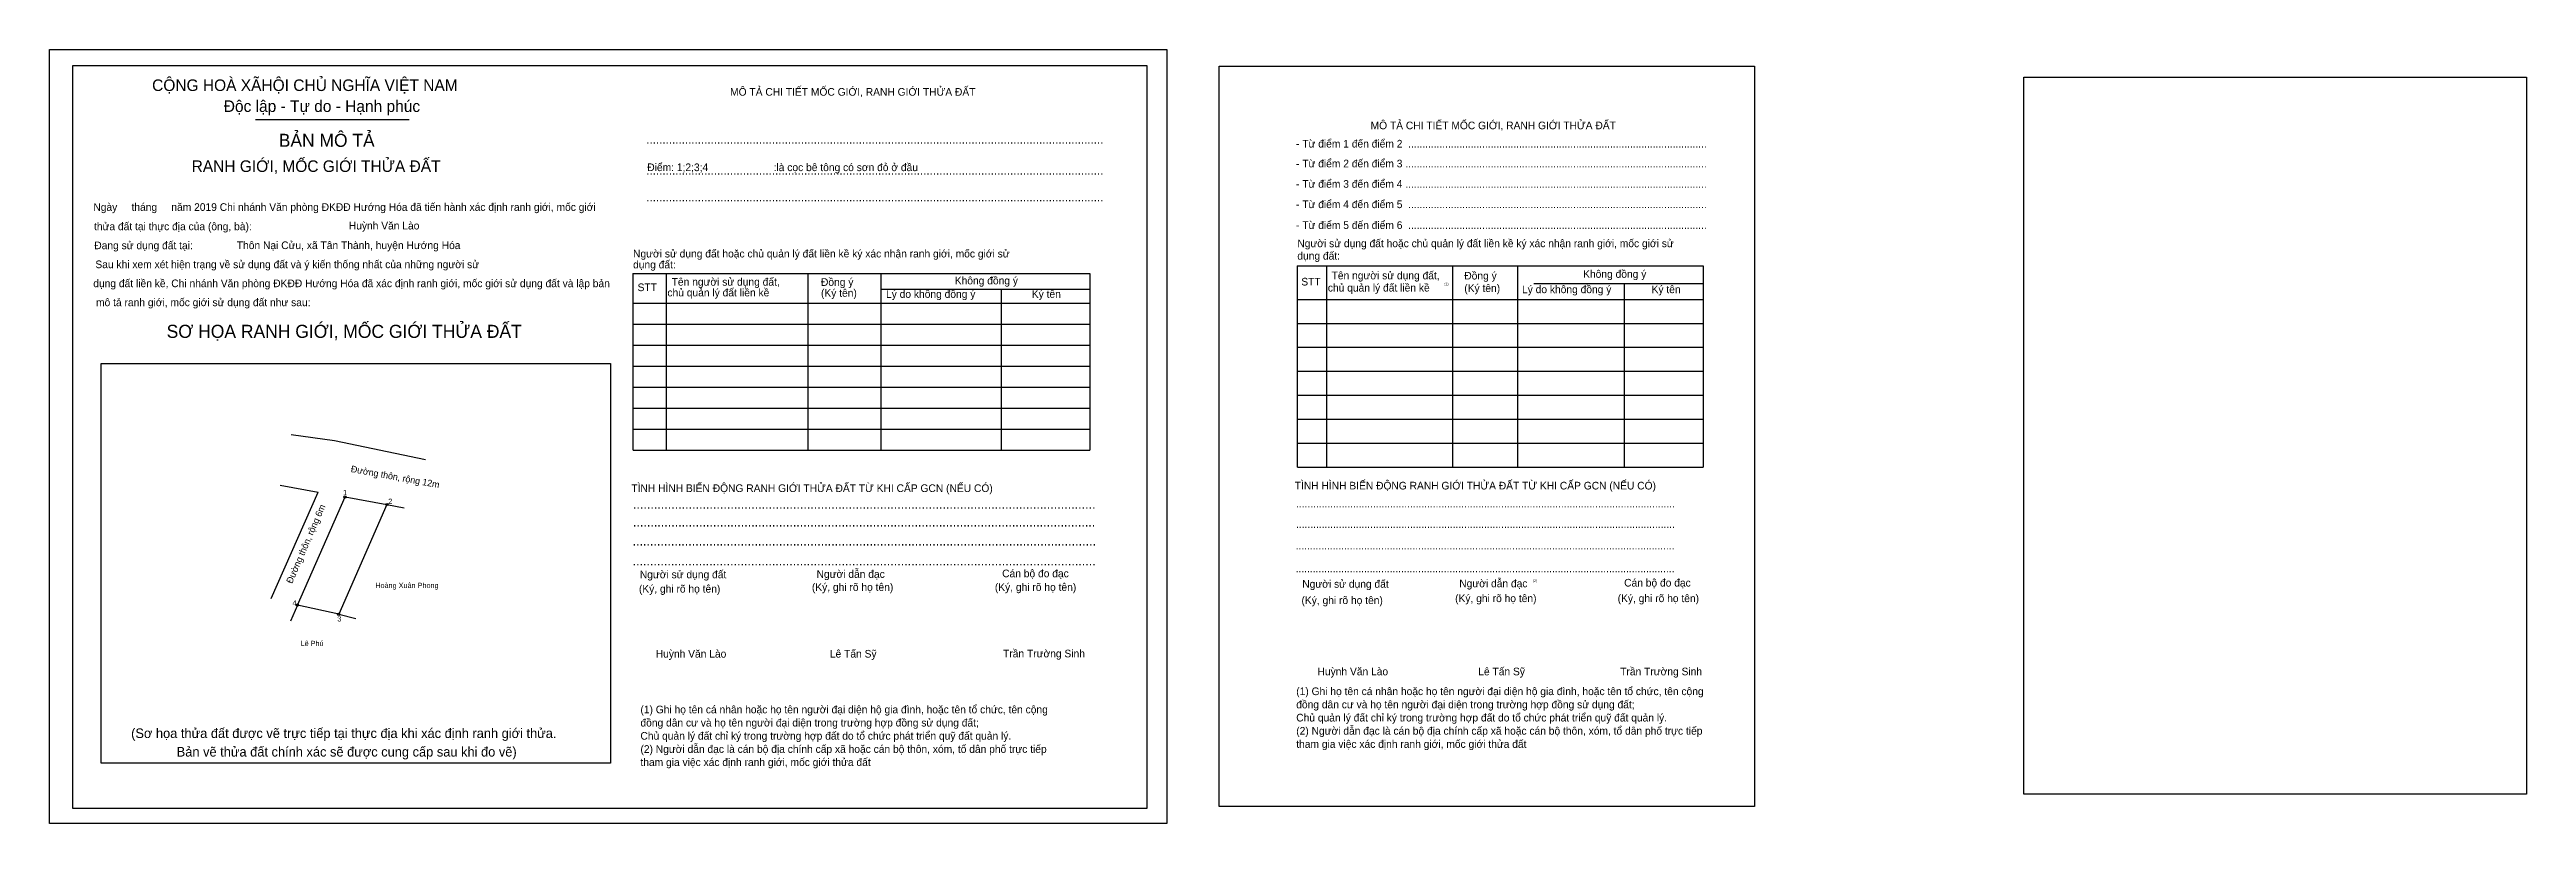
# Model space of a CAD drawing. Extents: x 129 to 541128, y 21 to 1835447.
# Drawn here: x 540566 to 541128, y 1835271 to 1835447 of the extents above.
import ezdxf

# ---------------------------------------------------------------- set-up
doc = ezdxf.new("R2010")
doc.units = 0
for name, color, linetype in [('bmtKhungInTrang1', 7, 'Continuous'), ('bmtKhungInTrang2', 7, 'Continuous'), ('bmtNoiDung', 7, 'Continuous'), ('bmtTemplate', 7, 'Continuous'), ('CanhThua', 7, 'Continuous'), ('Level 1', 7, 'Continuous'), ('Level 23', 7, 'Continuous'), ('MocDinhThua', 7, 'Continuous'), ('RauThua', 7, 'Continuous'), ('SoHieuDinhThua', 7, 'Continuous'), ('TenChuLanCan', 7, 'Continuous')]:
    doc.layers.add(name, color=color, linetype=linetype)

msp = doc.modelspace()

# ---------------------------------------------------------------- linework, layer by layer
at = {"layer": 'bmtKhungInTrang1'}
for points in [[(540566.37, 1835446.87), (540819.78, 1835446.87), (540819.78, 1835271.35), (540566.37, 1835271.35)], [(540571.62, 1835443.28), (540815.28, 1835443.28), (540815.28, 1835274.77), (540571.62, 1835274.77)]]:
    msp.add_lwpolyline(points, close=True, dxfattribs=at)
at = {"layer": 'bmtKhungInTrang2'}
msp.add_lwpolyline([(540831.7, 1835443.1), (540953.1, 1835443.1), (540953.1, 1835275.19), (540831.7, 1835275.19)], close=True, dxfattribs=at)
at = {"layer": 'bmtTemplate'}
for p, q in [((540613.12, 1835430.99), (540647.93, 1835430.99)), ((540706.22, 1835396.07), (540706.22, 1835355.99)), ((540738.36, 1835396.07), (540738.36, 1835355.99)), ((540754.9, 1835396.11), (540754.9, 1835355.99)), ((540802.37, 1835396.07), (540802.37, 1835355.99)), ((540856.05, 1835397.81), (540856.05, 1835352.16)), ((540884.61, 1835397.81), (540884.61, 1835352.16)), ((540899.3, 1835397.87), (540899.3, 1835352.16)), ((540941.47, 1835397.81), (540941.47, 1835352.16)), ((540754.9, 1835392.54), (540802.37, 1835392.54)), ((540903.03, 1835393.79), (540941.47, 1835393.79)), ((540698.73, 1835389.39), (540802.37, 1835389.39)), ((540849.4, 1835390.2), (540941.47, 1835390.2)), ((540698.73, 1835384.62), (540802.37, 1835384.62)), ((540698.73, 1835379.85), (540802.37, 1835379.85)), ((540849.4, 1835384.77), (540941.47, 1835384.77)), ((540849.4, 1835379.34), (540941.47, 1835379.34)), ((540698.73, 1835375.08), (540802.37, 1835375.08)), ((540849.4, 1835373.9), (540941.47, 1835373.9)), ((540698.73, 1835370.31), (540802.37, 1835370.31)), ((540849.4, 1835368.47), (540941.47, 1835368.47)), ((540698.73, 1835365.54), (540802.37, 1835365.54)), ((540849.4, 1835363.03), (540941.47, 1835363.03)), ((540698.73, 1835360.77), (540802.37, 1835360.77)), ((540849.4, 1835357.6), (540941.47, 1835357.6)), ((540698.73, 1835355.99), (540802.37, 1835355.99)), ((540849.4, 1835352.16), (540941.47, 1835352.16))]:
    msp.add_line(p, q, dxfattribs=at)
for points in [[(540571.62, 1835443.28), (540815.28, 1835443.28), (540815.28, 1835274.77), (540571.62, 1835274.77)], [(541014.2, 1835440.58), (541128.19, 1835440.58), (541128.19, 1835278.03), (541014.2, 1835278.03)], [(540578.06, 1835285.06), (540578.06, 1835375.68), (540693.58, 1835375.68), (540693.58, 1835285.06)]]:
    msp.add_lwpolyline(points, close=True, dxfattribs=at)
for points in [[(540698.66, 1835396.07), (540802.37, 1835396.07)], [(540698.66, 1835396.07), (540698.66, 1835355.99)], [(540849.34, 1835397.81), (540941.47, 1835397.81)], [(540849.34, 1835397.81), (540849.34, 1835352.16)], [(540782.2, 1835392.49), (540782.2, 1835355.99)], [(540923.55, 1835393.74), (540923.55, 1835352.16)]]:
    msp.add_lwpolyline(points, dxfattribs=at)
at = {"layer": 'CanhThua'}
for p, q in [((540622.62, 1835320.89), (540633.39, 1835345.4)), ((540642.9, 1835343.68), (540631.96, 1835318.79)), ((540633.39, 1835345.4), (540642.9, 1835343.68)), ((540631.96, 1835318.79), (540622.62, 1835320.89))]:
    msp.add_line(p, q, dxfattribs=at)
at = {"layer": 'Level 23'}
for p in [(540616.66, 1835322.35), (540618.68, 1835348.09)]:
    msp.add_line(p, (540627.32, 1835346.51), dxfattribs=at)
msp.add_lwpolyline([(540621.16, 1835359.58), (540631.04, 1835358.21), (540651.66, 1835353.86)], dxfattribs=at)
at = {"layer": 'MocDinhThua'}
for centre in [(540633.39, 1835345.4), (540642.9, 1835343.68), (540622.62, 1835320.89), (540631.96, 1835318.79)]:
    msp.add_circle(centre, 0.25, dxfattribs=at)
at = {"layer": 'RauThua'}
for p, q in [((540642.9, 1835343.68), (540646.81, 1835342.97)), ((540622.62, 1835320.89), (540621.04, 1835317.24)), ((540631.96, 1835318.79), (540635.82, 1835317.87))]:
    msp.add_line(p, q, dxfattribs=at)

# ---------------------------------------------------------------- texts
at = {"layer": 'bmtNoiDung'}
for s, p in [('Huỳnh Văn Lào', (540634.25, 1835406.07)), ('Thôn Nại Cửu, xã Tân Thành, huyện Hướng Hóa', (540608.85, 1835401.62)), ('Huỳnh Văn Lào', (540703.87, 1835308.97)), ('Lê Tấn Sỹ', (540743.37, 1835308.97)), ('Trần Trường Sinh', (540782.65, 1835309.02)), ('Huỳnh Văn Lào', (540853.98, 1835304.95)), ('Lê Tấn Sỹ', (540890.44, 1835304.95)), ('Trần Trường Sinh', (540922.63, 1835304.95))]:
    msp.add_text(s, height=1.737, dxfattribs=at).set_placement(p)
at = {"layer": 'bmtTemplate'}
for s, height, p in [('CỘNG HOÀ XÃHỘI CHỦ NGHĨA VIỆT NAM', 2.6275, (540589.64, 1835437.47)), ('Độc lập - Tự do - Hạnh phúc', 2.6275, (540605.89, 1835432.72)), ('MÔ TẢ CHI TIẾT MỐC GIỚI, RANH GIỚI THỬA ĐẤT', 1.737, (540720.74, 1835436.4)), ('MÔ TẢ CHI TIẾT MỐC GIỚI, RANH GIỚI THỬA ĐẤT', 1.7363, (540866.02, 1835428.79)), ('BẢN MÔ TẢ', 2.956, (540618.37, 1835424.81)), ('..............................................................................................................................................', 1.96557, (540701.72, 1835425.49)), ('- Từ điểm 1 đến điểm 2  .........................................................................................................', 1.73632, (540849.1, 1835424.65)), ('RANH GIỚI, MỐC GIỚI THỬA ĐẤT', 2.6275, (540598.6, 1835419.11)), ('Điểm: 1;2;3;4                       :là cọc bê tông có sơn đỏ ở đầu', 1.737, (540701.95, 1835419.3)), ('..............................................................................................................................................', 1.96557, (540701.72, 1835418.49)), ('- Từ điểm 2 đến điểm 3 ..........................................................................................................', 1.73632, (540849.1, 1835420.15)), ('- Từ điểm 3 đến điểm 4 ..........................................................................................................', 1.73632, (540849.1, 1835415.53)), ('- Từ điểm 4 đến điểm 5  .........................................................................................................', 1.73632, (540849.1, 1835410.91)), ('Ngày     tháng     năm 2019 Chi nhánh Văn phòng ĐKĐĐ Hướng Hóa đã tiến hành xác định ranh giới, mốc giới ', 1.73698, (540576.31, 1835410.28)), ('thửa đất tại thực địa của (ông, bà):', 1.737, (540576.46, 1835405.9)), ('..............................................................................................................................................', 1.96557, (540701.72, 1835412.43)), ('- Từ điểm 5 đến điểm 6  .........................................................................................................', 1.73632, (540849.1, 1835406.18)), ('Đang sử dụng đất tại:', 1.737, (540576.52, 1835401.59)), ('Người sử dụng đất hoặc chủ quản lý đất liền kề ký xác nhận ranh giới, mốc giới sử', 1.7363, (540849.4, 1835402.05)), ('Sau khi xem xét hiện trạng về sử dụng đất và ý kiến thống nhất của những người sử ', 1.737, (540576.77, 1835397.29)), ('dụng đất:', 1.737, (540698.73, 1835397.24)), ('Người sử dụng đất hoặc chủ quản lý đất liền kề ký xác nhận ranh giới, mốc giới sử', 1.737, (540698.73, 1835399.72)), ('dụng đất:', 1.736, (540849.4, 1835399.23)), ('Tên người sử dụng đất,', 1.7363, (540857.17, 1835394.77)), ('Đồng ý', 1.736, (540887.27, 1835394.72)), ('Không đồng ý', 1.7363, (540914.23, 1835395.1)), ('dụng đất liền kề, Chi nhánh Văn phòng ĐKĐĐ Hướng Hóa đã xác định ranh giới, mốc giới sử dụng đất và lập bản', 1.73698, (540576.29, 1835392.98)), ('mô tả ranh giới, mốc giới sử dụng đất như sau:', 1.737, (540576.92, 1835388.67)), ('STT', 1.737, (540699.75, 1835392.08)), ('chủ quản lý đất liền kề', 1.737, (540706.52, 1835390.89)), ('Tên người sử dụng đất,', 1.737, (540707.48, 1835393.32)), ('Đồng ý', 1.737, (540741.35, 1835393.28)), ('(Ký tên)', 1.737, (540741.35, 1835390.8)), ('Lý do không đồng ý', 1.737, (540756.1, 1835390.56)), ('Không đồng ý', 1.737, (540771.7, 1835393.61)), ('Ký tên', 1.737, (540789.17, 1835390.56)), ('STT', 1.736, (540850.3, 1835393.36)), ('chủ quản lý đất liền kề', 1.7363, (540856.32, 1835391.99)), ('(1)', 0.579, (540882.73, 1835393.42)), ('(Ký tên)', 1.736, (540887.27, 1835391.89)), ('Lý do không đồng ý', 1.7363, (540900.36, 1835391.62)), ('Ký tên', 1.736, (540929.75, 1835391.62)), ('SƠ HỌA RANH GIỚI, MỐC GIỚI THỬA ĐẤT', 2.965, (540592.93, 1835381.48)), ('TÌNH HÌNH BIẾN ĐỘNG RANH GIỚI THỬA ĐẤT TỪ KHI CẤP GCN (NẾU CÓ)', 1.737, (540698.34, 1835346.52)), ('TÌNH HÌNH BIẾN ĐỘNG RANH GIỚI THỬA ĐẤT TỪ KHI CẤP GCN (NẾU CÓ)', 1.7363, (540848.81, 1835347.1)), ('.....................................................................................................................................', 2.12316, (540698.71, 1835342.74)), ('.....................................................................................................................................', 1.73893, (540849.1, 1835343.01)), ('.....................................................................................................................................', 2.12741, (540698.61, 1835334.39)), ('.....................................................................................................................................', 2.12205, (540698.71, 1835338.69)), ('.....................................................................................................................................', 1.73893, (540849.1, 1835338.39)), ('.....................................................................................................................................', 2.1263, (540698.61, 1835329.86)), ('Người sử dụng đất', 1.737, (540700.26, 1835326.96)), ('Người dẫn đạc', 1.737, (540740.35, 1835327.05)), ('Cán bộ đo đạc', 1.737, (540782.45, 1835327.19)), ('.....................................................................................................................................', 1.73893, (540849.01, 1835333.5)), ('(Ký, ghi rõ họ tên)', 1.737, (540700.06, 1835323.71)), ('(Ký, ghi rõ họ tên)', 1.737, (540739.29, 1835324.09)), ('(Ký, ghi rõ họ tên)', 1.737, (540780.79, 1835324.09)), ('.....................................................................................................................................', 1.73893, (540849.01, 1835328.34)), ('Người sử dụng đất', 1.7363, (540850.52, 1835324.81)), ('(Ký, ghi rõ họ tên)', 1.7363, (540885.19, 1835321.55)), ('Người dẫn đạc', 1.7363, (540886.13, 1835324.92)), ('(2)', 0.579, (540902.8, 1835326.11)), ('(Ký, ghi rõ họ tên)', 1.7363, (540922.06, 1835321.55)), ('Cán bộ đo đạc', 1.7363, (540923.53, 1835325.08)), ('(Ký, ghi rõ họ tên)', 1.7363, (540850.34, 1835321.11)), ('(1) Ghi họ tên cá nhân hoặc họ tên người đại diện hộ gia đình, hoặc tên tổ chức, tên cộng', 1.7363, (540849.15, 1835300.46)), ('đồng dân cư và họ tên người đại diện trong trường hợp đồng sử dụng đất;', 1.7363, (540700.4, 1835293.34)), ('(1) Ghi họ tên cá nhân hoặc họ tên người đại diện hộ gia đình, hoặc tên tổ chức, tên cộng', 1.7363, (540700.4, 1835296.33)), ('đồng dân cư và họ tên người đại diện trong trường hợp đồng sử dụng đất;', 1.7363, (540849.15, 1835297.47)), ('Chủ quản lý đất chỉ ký trong trường hợp đất do tổ chức phát triển quỹ đất quản lý.', 1.7363, (540849.15, 1835294.48)), ('(Sơ họa thửa đất được vẽ trực tiếp tại thực địa khi xác định ranh giới thửa.', 2.1754, (540584.88, 1835290.73)), ('Chủ quản lý đất chỉ ký trong trường hợp đất do tổ chức phát triển quỹ đất quản lý.', 1.7363, (540700.4, 1835290.35)), ('(2) Người dẫn đạc là cán bộ địa chính cấp xã hoặc cán bộ thôn, xóm, tổ dân phố trực tiếp', 1.7363, (540700.4, 1835287.36)), ('tham gia việc xác định ranh giới, mốc giới thửa đất', 1.7363, (540849.15, 1835288.5)), ('(2) Người dẫn đạc là cán bộ địa chính cấp xã hoặc cán bộ thôn, xóm, tổ dân phố trực tiếp', 1.7363, (540849.15, 1835291.49)), ('Bản vẽ thửa đất chính xác sẽ được cung cấp sau khi đo vẽ)', 2.1754, (540595.21, 1835286.52)), ('tham gia việc xác định ranh giới, mốc giới thửa đất', 1.7363, (540700.4, 1835284.38))]:
    msp.add_text(s, height=height, dxfattribs=at).set_placement(p)
at = {"layer": 'Level 1'}
for s, rotation, p in [('Đường thôn, rộng 12m', 349.6169, (540634.62, 1835351.08)), ('Đường thôn, rộng 6m', 66.6631, (540621.37, 1835325.62))]:
    msp.add_text(s, height=1.5, rotation=rotation, dxfattribs=at).set_placement(p)
at = {"layer": 'SoHieuDinhThua'}
for s, p in [('1', (540632.95, 1835345.81)), ('2', (540643.2, 1835343.82)), ('4', (540621.49, 1835320.76)), ('3', (540631.65, 1835317.16))]:
    msp.add_text(s, height=1.19, dxfattribs=at).set_placement(p)
at = {"layer": 'TenChuLanCan'}
for s, height, p in [('Hoàng Xuân Phong', 1.1918, (540640.25, 1835324.74)), ('Lê Phú', 1.192, (540623.32, 1835311.58))]:
    msp.add_text(s, height=height, dxfattribs=at).set_placement(p)

doc.saveas('drawing.dxf')
